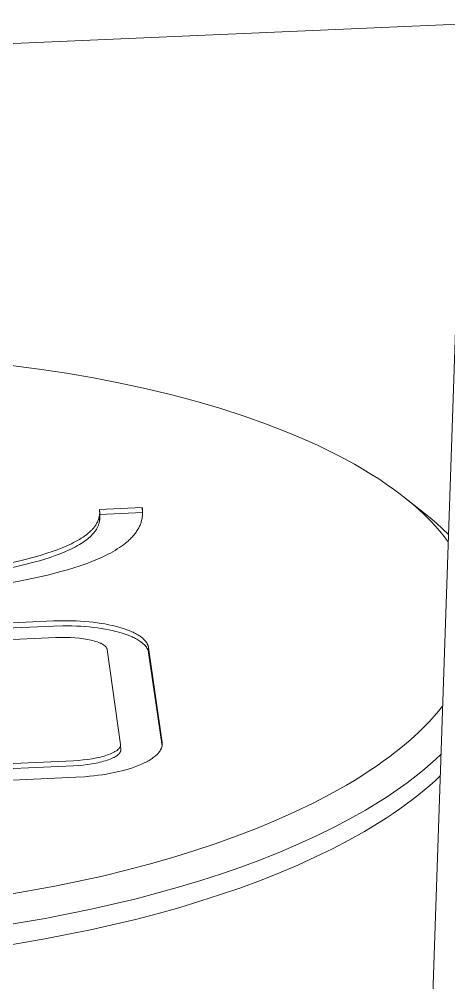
# Model space of a CAD drawing. Header units: millimetres. Extents: x 492 to 7139, y 278 to 5201.
# Drawn here: x 6213.1 to 6249.3, y 2900.1 to 2981.4 of the extents above; entities that cross this region are included whole.
import ezdxf

# ---------------------------------------------------------------- set-up
doc = ezdxf.new("R2010")
doc.units = ezdxf.units.MM
doc.layers.add('ZANO_R', color=7, linetype='Continuous', lineweight=0)

msp = doc.modelspace()

# ---------------------------------------------------------------- linework, layer by layer
at = {"layer": 'ZANO_R'}
for p, q in [((6246.668, 2861.197), (6255.85, 3128.164)), ((6250.788, 2980.979), (6000.071, 2970.017)), ((6212.415, 2952.172), (6214.756, 2951.865)), ((6214.756, 2951.865), (6217.073, 2951.515)), ((6217.073, 2951.515), (6219.361, 2951.122)), ((6219.361, 2951.122), (6221.611, 2950.687)), ((6221.611, 2950.687), (6223.818, 2950.21)), ((6223.818, 2950.21), (6225.973, 2949.691)), ((6225.973, 2949.691), (6228.07, 2949.133)), ((6228.07, 2949.133), (6230.104, 2948.536)), ((6230.104, 2948.536), (6232.067, 2947.902)), ((6232.067, 2947.902), (6233.954, 2947.233)), ((6233.954, 2947.233), (6235.759, 2946.53)), ((6235.759, 2946.53), (6237.479, 2945.796)), ((6237.479, 2945.796), (6238.305, 2945.418)), ((6238.305, 2945.418), (6239.108, 2945.034)), ((6239.108, 2945.034), (6239.887, 2944.642)), ((6239.887, 2944.642), (6240.643, 2944.244)), ((6240.643, 2944.244), (6241.374, 2943.841)), ((6241.374, 2943.841), (6242.081, 2943.431)), ((6242.081, 2943.431), (6242.762, 2943.017)), ((6242.762, 2943.017), (6243.419, 2942.597)), ((6243.419, 2942.597), (6244.05, 2942.173)), ((6244.05, 2942.173), (6244.655, 2941.744)), ((6244.655, 2941.744), (6245.234, 2941.312)), ((6245.234, 2941.312), (6245.788, 2940.876)), ((6245.485, 2941.117), (6247.201, 2939.771)), ((6245.788, 2940.876), (6246.316, 2940.436)), ((6219.856, 2940.031), (6223.465, 2940.189)), ((6219.86, 2939.997), (6219.856, 2940.031)), ((6219.864, 2939.963), (6219.86, 2939.997)), ((6223.465, 2940.189), (6223.476, 2940.101)), ((6223.475, 2939.76), (6223.465, 2940.189)), ((6223.476, 2940.101), (6223.485, 2940.013)), ((6223.485, 2940.013), (6223.491, 2939.926)), ((6246.316, 2940.436), (6246.817, 2939.994)), ((6246.817, 2939.994), (6247.293, 2939.549)), ((6219.756, 2939.13), (6219.778, 2939.191)), ((6219.778, 2939.191), (6219.789, 2939.222)), ((6219.789, 2939.222), (6219.798, 2939.253)), ((6219.798, 2939.253), (6219.807, 2939.284)), ((6219.807, 2939.284), (6219.816, 2939.315)), ((6219.816, 2939.315), (6219.824, 2939.346)), ((6219.824, 2939.346), (6219.831, 2939.378)), ((6219.831, 2939.378), (6219.838, 2939.409)), ((6219.838, 2939.409), (6219.844, 2939.441)), ((6219.844, 2939.441), (6219.85, 2939.473)), ((6219.85, 2939.473), (6219.855, 2939.504)), ((6219.855, 2939.504), (6219.86, 2939.536)), ((6219.86, 2939.536), (6219.863, 2939.569)), ((6219.863, 2939.569), (6219.867, 2939.601)), ((6219.867, 2939.93), (6219.864, 2939.963)), ((6219.87, 2939.896), (6219.867, 2939.93)), ((6219.867, 2939.601), (6219.87, 2939.633)), ((6219.872, 2939.863), (6219.87, 2939.896)), ((6219.87, 2939.633), (6219.872, 2939.666)), ((6219.874, 2939.83), (6219.872, 2939.863)), ((6219.872, 2939.666), (6219.873, 2939.698)), ((6219.873, 2939.698), (6219.874, 2939.731)), ((6219.874, 2939.797), (6219.874, 2939.83)), ((6219.875, 2939.764), (6219.874, 2939.797)), ((6219.874, 2939.731), (6219.875, 2939.764)), ((6219.875, 2939.764), (6219.884, 2939.38)), ((6219.875, 2939.157), (6219.878, 2939.189)), ((6219.878, 2939.189), (6219.881, 2939.22)), ((6219.879, 2939.602), (6223.475, 2939.76)), ((6219.881, 2939.22), (6219.883, 2939.252)), ((6219.883, 2939.252), (6219.884, 2939.284)), ((6219.885, 2939.348), (6219.884, 2939.38)), ((6219.884, 2939.315), (6219.885, 2939.348)), ((6219.884, 2939.284), (6219.884, 2939.315)), ((6223.446, 2939.254), (6223.429, 2939.173)), ((6223.46, 2939.335), (6223.446, 2939.254)), ((6223.472, 2939.418), (6223.46, 2939.335)), ((6223.482, 2939.5), (6223.472, 2939.418)), ((6223.475, 2939.76), (6223.491, 2939.624)), ((6223.489, 2939.584), (6223.482, 2939.5)), ((6223.493, 2939.668), (6223.489, 2939.584)), ((6223.491, 2939.926), (6223.494, 2939.839)), ((6223.495, 2939.753), (6223.493, 2939.668)), ((6223.494, 2939.839), (6223.495, 2939.753)), ((6247.747, 2939.331), (6247.201, 2939.771)), ((6247.293, 2939.549), (6247.743, 2939.102)), ((6248.281, 2938.875), (6247.747, 2939.331)), ((6219.227, 2938.323), (6219.278, 2938.378)), ((6219.278, 2938.378), (6219.327, 2938.433)), ((6219.327, 2938.433), (6219.374, 2938.489)), ((6219.374, 2938.489), (6219.419, 2938.545)), ((6219.419, 2938.545), (6219.462, 2938.601)), ((6219.462, 2938.601), (6219.503, 2938.658)), ((6219.503, 2938.658), (6219.542, 2938.715)), ((6219.542, 2938.715), (6219.579, 2938.773)), ((6219.579, 2938.773), (6219.614, 2938.832)), ((6219.594, 2938.351), (6219.627, 2938.408)), ((6219.614, 2938.832), (6219.647, 2938.89)), ((6219.627, 2938.408), (6219.659, 2938.465)), ((6219.647, 2938.89), (6219.677, 2938.95)), ((6219.659, 2938.465), (6219.689, 2938.523)), ((6219.677, 2938.95), (6219.706, 2939.009)), ((6219.689, 2938.523), (6219.717, 2938.581)), ((6219.706, 2939.009), (6219.732, 2939.07)), ((6219.717, 2938.581), (6219.742, 2938.64)), ((6219.732, 2939.07), (6219.756, 2939.13)), ((6219.742, 2938.64), (6219.766, 2938.699)), ((6219.766, 2938.699), (6219.788, 2938.759)), ((6219.788, 2938.759), (6219.807, 2938.819)), ((6219.807, 2938.819), (6219.824, 2938.879)), ((6219.824, 2938.879), (6219.832, 2938.91)), ((6219.832, 2938.91), (6219.839, 2938.94)), ((6219.839, 2938.94), (6219.846, 2938.971)), ((6219.846, 2938.971), (6219.852, 2939.002)), ((6219.852, 2939.002), (6219.858, 2939.032)), ((6219.858, 2939.032), (6219.863, 2939.063)), ((6219.863, 2939.063), (6219.868, 2939.095)), ((6219.868, 2939.095), (6219.872, 2939.126)), ((6219.872, 2939.126), (6219.875, 2939.157)), ((6223.127, 2938.402), (6223.084, 2938.328)), ((6223.168, 2938.476), (6223.127, 2938.402)), ((6223.206, 2938.551), (6223.168, 2938.476)), ((6223.242, 2938.626), (6223.206, 2938.551)), ((6223.276, 2938.702), (6223.242, 2938.626)), ((6223.307, 2938.779), (6223.276, 2938.702)), ((6223.336, 2938.856), (6223.307, 2938.779)), ((6223.363, 2938.935), (6223.336, 2938.856)), ((6223.387, 2939.013), (6223.363, 2938.935)), ((6223.409, 2939.093), (6223.387, 2939.013)), ((6223.429, 2939.173), (6223.409, 2939.093)), ((6247.743, 2939.102), (6248.167, 2938.653)), ((6248.167, 2938.653), (6248.565, 2938.203)), ((6248.801, 2938.404), (6248.281, 2938.875)), ((6249.307, 2937.919), (6248.801, 2938.404)), ((6218.169, 2937.507), (6218.325, 2937.603)), ((6218.325, 2937.603), (6218.474, 2937.701)), ((6218.474, 2937.701), (6218.617, 2937.8)), ((6218.617, 2937.8), (6218.753, 2937.901)), ((6218.753, 2937.901), (6218.882, 2938.004)), ((6218.862, 2937.55), (6218.923, 2937.6)), ((6218.882, 2938.004), (6218.944, 2938.056)), ((6218.923, 2937.6), (6218.983, 2937.651)), ((6218.944, 2938.056), (6219.005, 2938.109)), ((6218.983, 2937.651), (6219.041, 2937.702)), ((6219.005, 2938.109), (6219.063, 2938.162)), ((6219.041, 2937.702), (6219.097, 2937.754)), ((6219.063, 2938.162), (6219.119, 2938.215)), ((6219.097, 2937.754), (6219.151, 2937.806)), ((6219.119, 2938.215), (6219.174, 2938.269)), ((6219.151, 2937.806), (6219.204, 2937.859)), ((6219.174, 2938.269), (6219.227, 2938.323)), ((6219.204, 2937.859), (6219.254, 2937.912)), ((6219.254, 2937.912), (6219.303, 2937.965)), ((6219.303, 2937.965), (6219.35, 2938.019)), ((6219.35, 2938.019), (6219.396, 2938.073)), ((6219.396, 2938.073), (6219.439, 2938.128)), ((6219.439, 2938.128), (6219.481, 2938.183)), ((6219.481, 2938.183), (6219.52, 2938.239)), ((6219.52, 2938.239), (6219.558, 2938.295)), ((6219.558, 2938.295), (6219.594, 2938.351)), ((6222.474, 2937.562), (6222.406, 2937.497)), ((6222.539, 2937.629), (6222.474, 2937.562)), ((6222.603, 2937.696), (6222.539, 2937.629)), ((6222.665, 2937.764), (6222.603, 2937.696)), ((6222.725, 2937.832), (6222.665, 2937.764)), ((6222.782, 2937.901), (6222.725, 2937.832)), ((6222.838, 2937.971), (6222.782, 2937.901)), ((6222.892, 2938.041), (6222.838, 2937.971)), ((6222.943, 2938.112), (6222.892, 2938.041)), ((6222.992, 2938.183), (6222.943, 2938.112)), ((6223.039, 2938.256), (6222.992, 2938.183)), ((6223.084, 2938.328), (6223.039, 2938.256)), ((6248.565, 2938.203), (6248.938, 2937.751)), ((6248.938, 2937.751), (6249.115, 2937.525)), ((6216.295, 2936.635), (6216.712, 2936.797)), ((6216.712, 2936.797), (6217.109, 2936.965)), ((6217.109, 2936.965), (6217.3, 2937.052)), ((6217.3, 2937.052), (6217.485, 2937.14)), ((6217.485, 2937.14), (6217.665, 2937.229)), ((6217.494, 2936.709), (6217.669, 2936.796)), ((6217.665, 2937.229), (6217.839, 2937.32)), ((6217.669, 2936.796), (6217.839, 2936.885)), ((6217.839, 2937.32), (6218.007, 2937.413)), ((6217.839, 2936.885), (6218.003, 2936.975)), ((6218.003, 2936.975), (6218.161, 2937.067)), ((6218.007, 2937.413), (6218.169, 2937.507)), ((6218.161, 2937.067), (6218.314, 2937.16)), ((6218.314, 2937.16), (6218.461, 2937.255)), ((6218.461, 2937.255), (6218.601, 2937.352)), ((6218.601, 2937.352), (6218.735, 2937.45)), ((6218.735, 2937.45), (6218.862, 2937.55)), ((6221.538, 2936.811), (6221.358, 2936.694)), ((6221.712, 2936.93), (6221.538, 2936.811)), ((6221.879, 2937.052), (6221.712, 2936.93)), ((6222.039, 2937.176), (6221.879, 2937.052)), ((6222.191, 2937.302), (6222.039, 2937.176)), ((6222.265, 2937.367), (6222.191, 2937.302)), ((6222.336, 2937.431), (6222.265, 2937.367)), ((6222.406, 2937.497), (6222.336, 2937.431)), ((6249.115, 2937.525), (6249.285, 2937.298)), ((6213.461, 2935.782), (6214.46, 2936.045)), ((6214.46, 2936.045), (6214.942, 2936.184)), ((6214.942, 2936.184), (6215.409, 2936.329)), ((6215.252, 2935.846), (6215.697, 2935.99)), ((6215.409, 2936.329), (6215.86, 2936.479)), ((6215.697, 2935.99), (6216.128, 2936.14)), ((6215.86, 2936.479), (6216.295, 2936.635)), ((6216.128, 2936.14), (6216.541, 2936.295)), ((6216.541, 2936.295), (6216.937, 2936.456)), ((6216.937, 2936.456), (6217.313, 2936.623)), ((6217.313, 2936.623), (6217.494, 2936.709)), ((6220.143, 2936.038), (6219.692, 2935.836)), ((6220.36, 2936.142), (6220.143, 2936.038)), ((6220.572, 2936.248), (6220.36, 2936.142)), ((6220.777, 2936.356), (6220.572, 2936.248)), ((6220.977, 2936.466), (6220.777, 2936.356)), ((6221.171, 2936.579), (6220.977, 2936.466)), ((6221.358, 2936.694), (6221.171, 2936.579)), ((6212.323, 2935.087), (6213.339, 2935.32)), ((6212.422, 2935.54), (6213.461, 2935.782)), ((6213.339, 2935.32), (6214.319, 2935.573)), ((6214.319, 2935.573), (6214.792, 2935.707)), ((6214.792, 2935.707), (6215.252, 2935.846)), ((6218.222, 2935.278), (6217.697, 2935.107)), ((6218.73, 2935.456), (6218.222, 2935.278)), ((6219.221, 2935.642), (6218.73, 2935.456)), ((6219.692, 2935.836), (6219.221, 2935.642)), ((6215.466, 2934.494), (6214.291, 2934.226)), ((6216.606, 2934.787), (6215.466, 2934.494)), ((6217.158, 2934.944), (6216.606, 2934.787)), ((6217.697, 2935.107), (6217.158, 2934.944)), ((6213.09, 2933.981), (6210.662, 2933.555)), ((6214.291, 2934.226), (6213.09, 2933.981)), ((6168.791, 2928.547), (6215.981, 2930.624)), ((6215.981, 2930.624), (6216.764, 2930.645)), ((6216.764, 2930.645), (6217.528, 2930.639)), ((6217.528, 2930.639), (6217.902, 2930.627)), ((6217.902, 2930.627), (6218.269, 2930.608)), ((6218.269, 2930.608), (6218.63, 2930.583)), ((6218.63, 2930.583), (6218.984, 2930.552)), ((6218.984, 2930.552), (6219.33, 2930.515)), ((6219.33, 2930.515), (6219.667, 2930.473)), ((6219.667, 2930.473), (6219.996, 2930.425)), ((6219.996, 2930.425), (6220.316, 2930.371)), ((6220.316, 2930.371), (6220.626, 2930.312)), ((6220.626, 2930.312), (6220.926, 2930.248)), ((6220.926, 2930.248), (6221.215, 2930.18)), ((6215.991, 2930.194), (6168.802, 2928.117)), ((6216.774, 2930.215), (6215.991, 2930.194)), ((6217.538, 2930.209), (6216.774, 2930.215)), ((6217.912, 2930.197), (6217.538, 2930.209)), ((6218.279, 2930.178), (6217.912, 2930.197)), ((6218.64, 2930.153), (6218.279, 2930.178)), ((6218.994, 2930.122), (6218.64, 2930.153)), ((6219.34, 2930.085), (6218.994, 2930.122)), ((6219.677, 2930.043), (6219.34, 2930.085)), ((6220.006, 2929.994), (6219.677, 2930.043)), ((6220.326, 2929.941), (6220.006, 2929.994)), ((6220.636, 2929.882), (6220.326, 2929.941)), ((6220.936, 2929.818), (6220.636, 2929.882)), ((6221.225, 2929.749), (6220.936, 2929.818)), ((6221.215, 2930.18), (6221.493, 2930.106)), ((6221.503, 2929.676), (6221.225, 2929.749)), ((6221.493, 2930.106), (6221.759, 2930.027)), ((6221.769, 2929.597), (6221.503, 2929.676)), ((6221.759, 2930.027), (6222.013, 2929.944)), ((6222.023, 2929.514), (6221.769, 2929.597)), ((6222.013, 2929.944), (6222.254, 2929.857)), ((6222.264, 2929.427), (6222.023, 2929.514)), ((6222.254, 2929.857), (6222.37, 2929.811)), ((6222.37, 2929.811), (6222.482, 2929.765)), ((6222.482, 2929.765), (6222.59, 2929.718)), ((6222.59, 2929.718), (6222.696, 2929.669)), ((6222.696, 2929.669), (6222.797, 2929.62)), ((6222.797, 2929.62), (6222.895, 2929.569)), ((6222.895, 2929.569), (6222.99, 2929.518)), ((6222.99, 2929.518), (6223.08, 2929.465)), ((6223.08, 2929.465), (6223.167, 2929.412)), ((6216.179, 2929.23), (6168.98, 2927.152)), ((6216.597, 2929.242), (6216.179, 2929.23)), ((6217.007, 2929.242), (6216.597, 2929.242)), ((6217.406, 2929.229), (6217.007, 2929.242)), ((6217.791, 2929.205), (6217.406, 2929.229)), ((6218.16, 2929.171), (6217.791, 2929.205)), ((6218.338, 2929.149), (6218.16, 2929.171)), ((6218.511, 2929.126), (6218.338, 2929.149)), ((6218.679, 2929.099), (6218.511, 2929.126)), ((6218.842, 2929.071), (6218.679, 2929.099)), ((6218.998, 2929.04), (6218.842, 2929.071)), ((6219.149, 2929.007), (6218.998, 2929.04)), ((6219.293, 2928.971), (6219.149, 2929.007)), ((6219.431, 2928.934), (6219.293, 2928.971)), ((6219.562, 2928.894), (6219.431, 2928.934)), ((6219.686, 2928.853), (6219.562, 2928.894)), ((6219.745, 2928.831), (6219.686, 2928.853)), ((6219.802, 2928.809), (6219.745, 2928.831)), ((6219.857, 2928.787), (6219.802, 2928.809)), ((6219.91, 2928.764), (6219.857, 2928.787)), ((6219.961, 2928.741), (6219.91, 2928.764)), ((6220.01, 2928.717), (6219.961, 2928.741)), ((6220.057, 2928.693), (6220.01, 2928.717)), ((6220.102, 2928.669), (6220.057, 2928.693)), ((6220.145, 2928.644), (6220.102, 2928.669)), ((6220.185, 2928.618), (6220.145, 2928.644)), ((6220.224, 2928.593), (6220.185, 2928.618)), ((6222.38, 2929.381), (6222.264, 2929.427)), ((6222.492, 2929.335), (6222.38, 2929.381)), ((6222.601, 2929.287), (6222.492, 2929.335)), ((6222.706, 2929.239), (6222.601, 2929.287)), ((6222.807, 2929.189), (6222.706, 2929.239)), ((6222.905, 2929.139), (6222.807, 2929.189)), ((6223, 2929.088), (6222.905, 2929.139)), ((6223.09, 2929.035), (6223, 2929.088)), ((6223.177, 2928.982), (6223.09, 2929.035)), ((6223.167, 2929.412), (6223.25, 2929.358)), ((6223.26, 2928.928), (6223.177, 2928.982)), ((6223.25, 2929.358), (6223.329, 2929.303)), ((6223.339, 2928.873), (6223.26, 2928.928)), ((6223.329, 2929.303), (6223.404, 2929.247)), ((6223.414, 2928.817), (6223.339, 2928.873)), ((6223.404, 2929.247), (6223.44, 2929.218)), ((6223.45, 2928.788), (6223.414, 2928.817)), ((6223.44, 2929.218), (6223.475, 2929.19)), ((6223.485, 2928.76), (6223.45, 2928.788)), ((6223.475, 2929.19), (6223.508, 2929.161)), ((6223.518, 2928.731), (6223.485, 2928.76)), ((6223.508, 2929.161), (6223.541, 2929.132)), ((6223.551, 2928.702), (6223.518, 2928.731)), ((6223.541, 2929.132), (6223.573, 2929.103)), ((6223.583, 2928.673), (6223.551, 2928.702)), ((6223.573, 2929.103), (6223.604, 2929.074)), ((6223.614, 2928.644), (6223.583, 2928.673)), ((6223.604, 2929.074), (6223.633, 2929.044)), ((6223.643, 2928.614), (6223.614, 2928.644)), ((6223.633, 2929.044), (6223.662, 2929.014)), ((6223.662, 2929.014), (6223.689, 2928.984)), ((6223.689, 2928.984), (6223.716, 2928.954)), ((6223.716, 2928.954), (6223.741, 2928.924)), ((6223.741, 2928.924), (6223.765, 2928.893)), ((6223.765, 2928.893), (6223.788, 2928.863)), ((6223.788, 2928.863), (6223.81, 2928.832)), ((6223.81, 2928.832), (6223.831, 2928.801)), ((6223.831, 2928.801), (6223.851, 2928.769)), ((6223.851, 2928.769), (6223.869, 2928.738)), ((6223.869, 2928.738), (6223.887, 2928.706)), ((6223.887, 2928.706), (6223.903, 2928.675)), ((6223.903, 2928.675), (6223.918, 2928.643)), ((6223.918, 2928.643), (6223.932, 2928.61)), ((6220.242, 2928.58), (6220.224, 2928.593)), ((6220.26, 2928.567), (6220.242, 2928.58)), ((6220.277, 2928.553), (6220.26, 2928.567)), ((6220.293, 2928.54), (6220.277, 2928.553)), ((6220.309, 2928.527), (6220.293, 2928.54)), ((6220.324, 2928.513), (6220.309, 2928.527)), ((6220.339, 2928.5), (6220.324, 2928.513)), ((6220.353, 2928.486), (6220.339, 2928.5)), ((6220.367, 2928.472), (6220.353, 2928.486)), ((6220.38, 2928.459), (6220.367, 2928.472)), ((6220.392, 2928.445), (6220.38, 2928.459)), ((6220.404, 2928.431), (6220.392, 2928.445)), ((6220.415, 2928.417), (6220.404, 2928.431)), ((6220.425, 2928.402), (6220.415, 2928.417)), ((6220.435, 2928.388), (6220.425, 2928.402)), ((6220.444, 2928.374), (6220.435, 2928.388)), ((6220.448, 2928.367), (6220.444, 2928.374)), ((6220.453, 2928.36), (6220.448, 2928.367)), ((6220.457, 2928.352), (6220.453, 2928.36)), ((6220.46, 2928.345), (6220.457, 2928.352)), ((6220.464, 2928.338), (6220.46, 2928.345)), ((6220.468, 2928.331), (6220.464, 2928.338)), ((6220.471, 2928.323), (6220.468, 2928.331)), ((6220.474, 2928.316), (6220.471, 2928.323)), ((6220.477, 2928.309), (6220.474, 2928.316)), ((6220.48, 2928.301), (6220.477, 2928.309)), ((6220.483, 2928.294), (6220.48, 2928.301)), ((6220.485, 2928.287), (6220.483, 2928.294)), ((6220.488, 2928.279), (6220.485, 2928.287)), ((6220.49, 2928.272), (6220.488, 2928.279)), ((6220.492, 2928.264), (6220.49, 2928.272)), ((6220.494, 2928.257), (6220.492, 2928.264)), ((6220.495, 2928.249), (6220.494, 2928.257)), ((6220.497, 2928.242), (6220.495, 2928.249)), ((6220.498, 2928.234), (6220.497, 2928.242)), ((6220.499, 2928.227), (6220.498, 2928.234)), ((6221.641, 2920.218), (6220.499, 2928.227)), ((6223.672, 2928.584), (6223.643, 2928.614)), ((6223.699, 2928.554), (6223.672, 2928.584)), ((6223.726, 2928.524), (6223.699, 2928.554)), ((6223.751, 2928.494), (6223.726, 2928.524)), ((6223.775, 2928.463), (6223.751, 2928.494)), ((6223.798, 2928.433), (6223.775, 2928.463)), ((6223.82, 2928.402), (6223.798, 2928.433)), ((6223.841, 2928.371), (6223.82, 2928.402)), ((6223.861, 2928.339), (6223.841, 2928.371)), ((6223.879, 2928.308), (6223.861, 2928.339)), ((6223.897, 2928.276), (6223.879, 2928.308)), ((6223.913, 2928.244), (6223.897, 2928.276)), ((6223.928, 2928.212), (6223.913, 2928.244)), ((6223.942, 2928.18), (6223.928, 2928.212)), ((6223.932, 2928.61), (6223.944, 2928.578)), ((6223.954, 2928.148), (6223.942, 2928.18)), ((6223.944, 2928.578), (6223.956, 2928.546)), ((6223.966, 2928.115), (6223.954, 2928.148)), ((6223.956, 2928.546), (6223.961, 2928.529)), ((6223.961, 2928.529), (6223.966, 2928.513)), ((6223.966, 2928.513), (6223.971, 2928.497)), ((6223.971, 2928.099), (6223.966, 2928.115)), ((6223.971, 2928.497), (6223.975, 2928.48)), ((6223.976, 2928.083), (6223.971, 2928.099)), ((6223.975, 2928.48), (6223.979, 2928.464)), ((6223.981, 2928.066), (6223.976, 2928.083)), ((6223.979, 2928.464), (6223.983, 2928.447)), ((6223.985, 2928.05), (6223.981, 2928.066)), ((6223.983, 2928.447), (6223.986, 2928.431)), ((6223.989, 2928.033), (6223.985, 2928.05)), ((6223.986, 2928.431), (6223.99, 2928.414)), ((6223.993, 2928.017), (6223.989, 2928.033)), ((6223.99, 2928.414), (6223.992, 2928.397)), ((6223.992, 2928.397), (6223.995, 2928.381)), ((6223.996, 2928), (6223.993, 2928.017)), ((6223.995, 2928.381), (6225.14, 2920.372)), ((6224, 2927.984), (6223.996, 2928)), ((6224.002, 2927.967), (6224, 2927.984)), ((6224.005, 2927.951), (6224.002, 2927.967)), ((6225.132, 2920.069), (6224.005, 2927.951)), ((6248.46, 2923.017), (6248.089, 2922.588)), ((6248.809, 2923.447), (6248.46, 2923.017)), ((6247.697, 2922.16), (6247.284, 2921.733)), ((6248.089, 2922.588), (6247.697, 2922.16)), ((6246.85, 2921.308), (6246.394, 2920.884)), ((6247.284, 2921.733), (6246.85, 2921.308)), ((6246.394, 2920.884), (6245.918, 2920.462)), ((6221.255, 2919.661), (6221.296, 2919.689)), ((6221.296, 2919.689), (6221.336, 2919.717)), ((6221.336, 2919.717), (6221.373, 2919.745)), ((6221.373, 2919.745), (6221.391, 2919.76)), ((6221.391, 2919.76), (6221.409, 2919.774)), ((6221.409, 2919.774), (6221.425, 2919.788)), ((6221.425, 2919.788), (6221.441, 2919.803)), ((6221.441, 2919.803), (6221.457, 2919.817)), ((6221.457, 2919.817), (6221.472, 2919.831)), ((6221.472, 2919.831), (6221.486, 2919.846)), ((6221.486, 2919.846), (6221.5, 2919.86)), ((6221.5, 2919.86), (6221.513, 2919.875)), ((6221.513, 2919.875), (6221.526, 2919.889)), ((6221.526, 2919.889), (6221.538, 2919.904)), ((6221.538, 2919.904), (6221.549, 2919.919)), ((6221.549, 2919.919), (6221.56, 2919.934)), ((6221.56, 2919.934), (6221.57, 2919.948)), ((6221.57, 2919.948), (6221.579, 2919.963)), ((6221.579, 2919.963), (6221.588, 2919.978)), ((6221.588, 2919.978), (6221.596, 2919.993)), ((6221.596, 2919.993), (6221.6, 2920)), ((6221.6, 2920), (6221.604, 2920.008)), ((6221.604, 2920.008), (6221.608, 2920.015)), ((6221.608, 2920.015), (6221.611, 2920.022)), ((6221.611, 2920.022), (6221.614, 2920.03)), ((6221.614, 2920.03), (6221.617, 2920.037)), ((6221.617, 2920.037), (6221.62, 2920.045)), ((6221.62, 2920.045), (6221.623, 2920.052)), ((6221.623, 2920.052), (6221.625, 2920.06)), ((6221.625, 2920.06), (6221.628, 2920.067)), ((6221.628, 2920.067), (6221.63, 2920.075)), ((6221.63, 2920.075), (6221.632, 2920.082)), ((6221.632, 2920.082), (6221.634, 2920.09)), ((6221.634, 2920.09), (6221.636, 2920.097)), ((6221.636, 2920.097), (6221.637, 2920.105)), ((6221.637, 2920.105), (6221.639, 2920.112)), ((6221.639, 2920.112), (6221.64, 2920.12)), ((6221.64, 2920.12), (6221.641, 2920.127)), ((6221.642, 2920.21), (6221.641, 2920.218)), ((6221.641, 2920.127), (6221.642, 2920.135)), ((6221.643, 2920.203), (6221.642, 2920.21)), ((6221.642, 2920.135), (6221.643, 2920.142)), ((6221.643, 2920.195), (6221.643, 2920.203)), ((6221.644, 2920.187), (6221.643, 2920.195)), ((6221.643, 2920.15), (6221.644, 2920.157)), ((6221.643, 2920.142), (6221.643, 2920.15)), ((6221.644, 2920.18), (6221.644, 2920.187)), ((6221.644, 2920.172), (6221.644, 2920.18)), ((6221.644, 2920.165), (6221.644, 2920.172)), ((6221.644, 2920.157), (6221.644, 2920.165)), ((6221.644, 2920.157), (6221.654, 2919.748)), ((6221.649, 2919.682), (6221.648, 2919.674)), ((6221.65, 2919.689), (6221.649, 2919.682)), ((6221.651, 2919.696), (6221.65, 2919.689)), ((6221.652, 2919.704), (6221.651, 2919.696)), ((6221.653, 2919.711), (6221.652, 2919.704)), ((6221.654, 2919.726), (6221.653, 2919.719)), ((6221.653, 2919.719), (6221.653, 2919.711)), ((6221.654, 2919.748), (6221.654, 2919.741)), ((6221.654, 2919.741), (6221.654, 2919.733)), ((6221.654, 2919.733), (6221.654, 2919.726)), ((6224.971, 2919.684), (6224.95, 2919.652)), ((6224.991, 2919.716), (6224.971, 2919.684)), ((6225.01, 2919.748), (6224.991, 2919.716)), ((6225.027, 2919.78), (6225.01, 2919.748)), ((6225.044, 2919.812), (6225.027, 2919.78)), ((6225.059, 2919.844), (6225.044, 2919.812)), ((6225.073, 2919.877), (6225.059, 2919.844)), ((6225.086, 2919.909), (6225.073, 2919.877)), ((6225.097, 2919.942), (6225.086, 2919.909)), ((6225.108, 2919.975), (6225.097, 2919.942)), ((6225.117, 2920.007), (6225.108, 2919.975)), ((6225.126, 2920.04), (6225.117, 2920.007)), ((6225.129, 2920.057), (6225.126, 2920.04)), ((6225.133, 2920.073), (6225.129, 2920.057)), ((6225.136, 2920.09), (6225.133, 2920.073)), ((6225.138, 2920.106), (6225.136, 2920.09)), ((6225.141, 2920.123), (6225.138, 2920.106)), ((6225.14, 2920.372), (6225.142, 2920.355)), ((6225.143, 2920.139), (6225.141, 2920.123)), ((6225.142, 2920.355), (6225.144, 2920.339)), ((6225.145, 2920.156), (6225.143, 2920.139)), ((6225.144, 2920.339), (6225.146, 2920.322)), ((6225.146, 2920.172), (6225.145, 2920.156)), ((6225.146, 2920.322), (6225.147, 2920.305)), ((6225.147, 2920.189), (6225.146, 2920.172)), ((6225.147, 2920.305), (6225.148, 2920.288)), ((6225.148, 2920.205), (6225.147, 2920.189)), ((6225.148, 2920.288), (6225.149, 2920.272)), ((6225.149, 2920.222), (6225.148, 2920.205)), ((6225.149, 2920.272), (6225.149, 2920.255)), ((6225.149, 2920.255), (6225.149, 2920.239)), ((6225.149, 2920.239), (6225.149, 2920.222)), ((6245.42, 2920.042), (6244.902, 2919.624)), ((6245.918, 2920.462), (6245.42, 2920.042)), ((6217.653, 2918.845), (6218.07, 2918.87)), ((6218.07, 2918.87), (6218.475, 2918.906)), ((6218.475, 2918.906), (6218.866, 2918.953)), ((6218.866, 2918.953), (6219.24, 2919.011)), ((6219.24, 2919.011), (6219.595, 2919.078)), ((6219.595, 2919.078), (6219.765, 2919.114)), ((6219.765, 2919.114), (6219.93, 2919.153)), ((6219.93, 2919.153), (6220.088, 2919.194)), ((6220.088, 2919.194), (6220.241, 2919.237)), ((6220.241, 2919.237), (6220.387, 2919.281)), ((6220.492, 2918.881), (6220.354, 2918.837)), ((6220.387, 2919.281), (6220.527, 2919.327)), ((6220.625, 2918.928), (6220.492, 2918.881)), ((6220.527, 2919.327), (6220.66, 2919.375)), ((6220.75, 2918.975), (6220.625, 2918.928)), ((6220.66, 2919.375), (6220.785, 2919.424)), ((6220.869, 2919.024), (6220.75, 2918.975)), ((6220.785, 2919.424), (6220.903, 2919.475)), ((6220.98, 2919.075), (6220.869, 2919.024)), ((6220.903, 2919.475), (6220.96, 2919.5)), ((6220.96, 2919.5), (6221.014, 2919.527)), ((6221.033, 2919.1), (6220.98, 2919.075)), ((6221.014, 2919.527), (6221.066, 2919.553)), ((6221.084, 2919.126), (6221.033, 2919.1)), ((6221.066, 2919.553), (6221.116, 2919.58)), ((6221.133, 2919.153), (6221.084, 2919.126)), ((6221.116, 2919.58), (6221.165, 2919.607)), ((6221.18, 2919.179), (6221.133, 2919.153)), ((6221.165, 2919.607), (6221.211, 2919.634)), ((6221.225, 2919.206), (6221.18, 2919.179)), ((6221.211, 2919.634), (6221.255, 2919.661)), ((6221.268, 2919.233), (6221.225, 2919.206)), ((6221.309, 2919.26), (6221.268, 2919.233)), ((6221.347, 2919.287), (6221.309, 2919.26)), ((6221.384, 2919.315), (6221.347, 2919.287)), ((6221.418, 2919.343), (6221.384, 2919.315)), ((6221.435, 2919.357), (6221.418, 2919.343)), ((6221.451, 2919.371), (6221.435, 2919.357)), ((6221.466, 2919.385), (6221.451, 2919.371)), ((6221.48, 2919.399), (6221.466, 2919.385)), ((6221.495, 2919.413), (6221.48, 2919.399)), ((6221.508, 2919.428), (6221.495, 2919.413)), ((6221.521, 2919.442), (6221.508, 2919.428)), ((6221.534, 2919.456), (6221.521, 2919.442)), ((6221.545, 2919.471), (6221.534, 2919.456)), ((6221.557, 2919.485), (6221.545, 2919.471)), ((6221.567, 2919.499), (6221.557, 2919.485)), ((6221.577, 2919.514), (6221.567, 2919.499)), ((6221.587, 2919.528), (6221.577, 2919.514)), ((6221.596, 2919.543), (6221.587, 2919.528)), ((6221.604, 2919.557), (6221.596, 2919.543)), ((6221.612, 2919.572), (6221.604, 2919.557)), ((6221.615, 2919.579), (6221.612, 2919.572)), ((6221.619, 2919.586), (6221.615, 2919.579)), ((6221.622, 2919.594), (6221.619, 2919.586)), ((6221.625, 2919.601), (6221.622, 2919.594)), ((6221.628, 2919.608), (6221.625, 2919.601)), ((6221.631, 2919.616), (6221.628, 2919.608)), ((6221.633, 2919.623), (6221.631, 2919.616)), ((6221.636, 2919.63), (6221.633, 2919.623)), ((6221.638, 2919.638), (6221.636, 2919.63)), ((6221.64, 2919.645), (6221.638, 2919.638)), ((6221.642, 2919.652), (6221.64, 2919.645)), ((6221.644, 2919.66), (6221.642, 2919.652)), ((6221.646, 2919.667), (6221.644, 2919.66)), ((6221.648, 2919.674), (6221.646, 2919.667)), ((6224.038, 2918.869), (6223.94, 2918.813)), ((6224.132, 2918.926), (6224.038, 2918.869)), ((6224.222, 2918.983), (6224.132, 2918.926)), ((6224.309, 2919.041), (6224.222, 2918.983)), ((6224.391, 2919.099), (6224.309, 2919.041)), ((6224.47, 2919.158), (6224.391, 2919.099)), ((6224.544, 2919.218), (6224.47, 2919.158)), ((6224.615, 2919.279), (6224.544, 2919.218)), ((6224.649, 2919.309), (6224.615, 2919.279)), ((6224.682, 2919.34), (6224.649, 2919.309)), ((6224.713, 2919.37), (6224.682, 2919.34)), ((6224.744, 2919.401), (6224.713, 2919.37)), ((6224.773, 2919.432), (6224.744, 2919.401)), ((6224.802, 2919.463), (6224.773, 2919.432)), ((6224.829, 2919.494), (6224.802, 2919.463)), ((6224.856, 2919.525), (6224.829, 2919.494)), ((6224.881, 2919.557), (6224.856, 2919.525)), ((6224.905, 2919.588), (6224.881, 2919.557)), ((6224.928, 2919.62), (6224.905, 2919.588)), ((6224.95, 2919.652), (6224.928, 2919.62)), ((6244.362, 2919.209), (6243.802, 2918.797)), ((6244.902, 2919.624), (6244.362, 2919.209)), ((6247.788, 2918.565), (6248.238, 2918.968)), ((6248.238, 2918.968), (6248.669, 2919.372)), ((6170.388, 2916.761), (6217.653, 2918.845)), ((6217.663, 2918.414), (6170.399, 2916.331)), ((6218.072, 2918.438), (6217.663, 2918.414)), ((6218.469, 2918.474), (6218.072, 2918.438)), ((6218.853, 2918.52), (6218.469, 2918.474)), ((6219.221, 2918.575), (6218.853, 2918.52)), ((6219.57, 2918.64), (6219.221, 2918.575)), ((6219.738, 2918.675), (6219.57, 2918.64)), ((6219.9, 2918.713), (6219.738, 2918.675)), ((6220.057, 2918.752), (6219.9, 2918.713)), ((6220.208, 2918.794), (6220.057, 2918.752)), ((6220.354, 2918.837), (6220.208, 2918.794)), ((6222.068, 2918.079), (6221.767, 2917.998)), ((6222.358, 2918.164), (6222.068, 2918.079)), ((6222.637, 2918.254), (6222.358, 2918.164)), ((6222.903, 2918.347), (6222.637, 2918.254)), ((6223.157, 2918.445), (6222.903, 2918.347)), ((6223.398, 2918.546), (6223.157, 2918.445)), ((6223.513, 2918.598), (6223.398, 2918.546)), ((6223.625, 2918.65), (6223.513, 2918.598)), ((6223.734, 2918.704), (6223.625, 2918.65)), ((6223.839, 2918.758), (6223.734, 2918.704)), ((6223.94, 2918.813), (6223.839, 2918.758)), ((6243.222, 2918.388), (6242.621, 2917.983)), ((6243.802, 2918.797), (6243.222, 2918.388)), ((6246.834, 2917.765), (6247.32, 2918.164)), ((6247.32, 2918.164), (6247.788, 2918.565)), ((6217.851, 2917.447), (6170.578, 2915.363)), ((6218.632, 2917.495), (6217.851, 2917.447)), ((6219.012, 2917.529), (6218.632, 2917.495)), ((6219.386, 2917.568), (6219.012, 2917.529)), ((6219.752, 2917.613), (6219.386, 2917.568)), ((6220.11, 2917.664), (6219.752, 2917.613)), ((6220.46, 2917.721), (6220.11, 2917.664)), ((6220.801, 2917.782), (6220.46, 2917.721)), ((6221.133, 2917.849), (6220.801, 2917.782)), ((6221.455, 2917.921), (6221.133, 2917.849)), ((6221.767, 2917.998), (6221.455, 2917.921)), ((6242, 2917.581), (6241.36, 2917.183)), ((6242.621, 2917.983), (6242, 2917.581)), ((6245.805, 2916.974), (6246.329, 2917.369)), ((6246.329, 2917.369), (6246.834, 2917.765)), ((6248.172, 2917.15), (6248.606, 2917.553)), ((6240.7, 2916.789), (6239.323, 2916.015)), ((6241.36, 2917.183), (6240.7, 2916.789)), ((6244.705, 2916.194), (6245.264, 2916.583)), ((6245.264, 2916.583), (6245.805, 2916.974)), ((6247.25, 2916.35), (6247.72, 2916.749)), ((6247.72, 2916.749), (6248.172, 2917.15)), ((6239.323, 2916.015), (6237.872, 2915.26)), ((6243.533, 2915.426), (6244.128, 2915.808)), ((6244.128, 2915.808), (6244.705, 2916.194)), ((6246.254, 2915.559), (6246.761, 2915.953)), ((6246.761, 2915.953), (6247.25, 2916.35)), ((6237.872, 2915.26), (6236.35, 2914.526)), ((6242.292, 2914.672), (6243.533, 2915.426)), ((6245.185, 2914.777), (6245.729, 2915.166)), ((6245.729, 2915.166), (6246.254, 2915.559)), ((6236.35, 2914.526), (6234.761, 2913.816)), ((6240.984, 2913.933), (6242.292, 2914.672)), ((6243.45, 2913.626), (6244.046, 2914.006)), ((6244.046, 2914.006), (6244.625, 2914.39)), ((6244.625, 2914.39), (6245.185, 2914.777)), ((6234.761, 2913.816), (6233.108, 2913.13)), ((6238.174, 2912.507), (6239.61, 2913.211)), ((6239.61, 2913.211), (6240.984, 2913.933)), ((6242.207, 2912.876), (6243.45, 2913.626)), ((6231.396, 2912.469), (6229.628, 2911.837)), ((6233.108, 2913.13), (6231.396, 2912.469)), ((6236.677, 2911.823), (6238.174, 2912.507)), ((6240.898, 2912.141), (6242.207, 2912.876)), ((6229.628, 2911.837), (6227.81, 2911.232)), ((6235.124, 2911.161), (6236.677, 2911.823)), ((6239.523, 2911.423), (6240.898, 2912.141)), ((6227.81, 2911.232), (6225.945, 2910.658)), ((6233.516, 2910.521), (6235.124, 2911.161)), ((6238.087, 2910.724), (6239.523, 2911.423)), ((6224.039, 2910.114), (6222.096, 2909.602)), ((6225.945, 2910.658), (6224.039, 2910.114)), ((6231.858, 2909.904), (6233.516, 2910.521)), ((6235.039, 2909.386), (6236.591, 2910.044)), ((6236.591, 2910.044), (6238.087, 2910.724)), ((6220.122, 2909.121), (6218.121, 2908.673)), ((6222.096, 2909.602), (6220.122, 2909.121)), ((6228.405, 2908.746), (6230.153, 2909.312)), ((6230.153, 2909.312), (6231.858, 2909.904)), ((6233.433, 2908.75), (6235.039, 2909.386)), ((6218.121, 2908.673), (6216.099, 2908.257)), ((6226.617, 2908.205), (6228.405, 2908.746)), ((6231.778, 2908.137), (6233.433, 2908.75)), ((6216.099, 2908.257), (6212.009, 2907.525)), ((6222.94, 2907.207), (6224.794, 2907.692)), ((6224.794, 2907.692), (6226.617, 2908.205)), ((6228.332, 2906.986), (6230.077, 2907.549)), ((6230.077, 2907.549), (6231.778, 2908.137)), ((6219.152, 2906.321), (6222.94, 2907.207)), ((6226.549, 2906.45), (6228.332, 2906.986)), ((6215.287, 2905.551), (6219.152, 2906.321)), ((6222.882, 2905.458), (6224.731, 2905.94)), ((6224.731, 2905.94), (6226.549, 2906.45)), ((6211.376, 2904.896), (6215.287, 2905.551)), ((6219.106, 2904.578), (6222.882, 2905.458)), ((6215.254, 2903.813), (6219.106, 2904.578)), ((6211.357, 2903.162), (6215.254, 2903.813))]:
    msp.add_line(p, q, dxfattribs=at)

doc.saveas('drawing.dxf')
